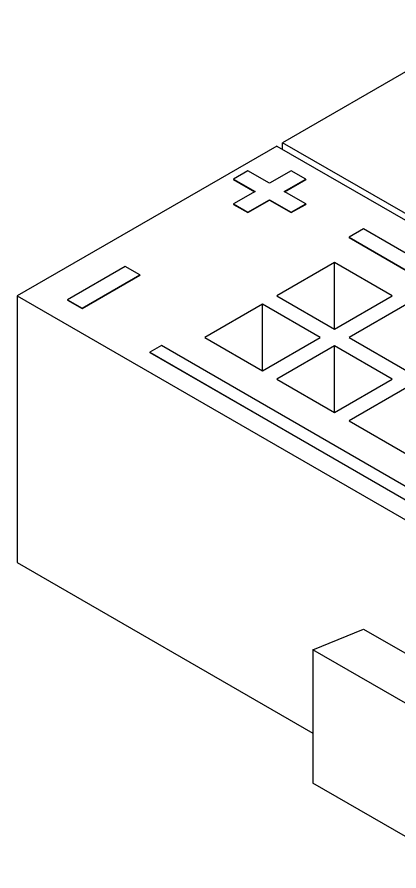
# Model space of a CAD drawing. Header units: millimetres. Extents: x 45 to 155, y 46 to 185.
# Drawn here: x 92.845 to 94.716, y 164.188 to 168.374 of the extents above; entities that cross this region are included whole.
import ezdxf

# ---------------------------------------------------------------- set-up
doc = ezdxf.new("R2010")
doc.units = ezdxf.units.MM

msp = doc.modelspace()

# ---------------------------------------------------------------- linework, layer by layer
at = {"color": 7, "linetype": 'Continuous', "lineweight": 25}
for p, q in [((96.5217, 169.1295), (94.1458, 167.7579)), ((94.1456, 167.7254), (94.1458, 167.7579)), ((105.7848, 161.0389), (94.1458, 167.7579)), ((94.1175, 167.7416), (92.8447, 167.0068)), ((94.1175, 167.7416), (105.7565, 161.0225)), ((93.9761, 167.6207), (93.9054, 167.5799)), ((94.0822, 167.5595), (93.9761, 167.6207)), ((94.1883, 167.6207), (94.0822, 167.5595)), ((94.259, 167.5799), (94.1883, 167.6207)), ((93.9054, 167.5799), (94.0115, 167.5187)), ((93.9054, 167.5799), (93.9054, 167.5783)), ((93.9054, 167.5783), (94.0101, 167.5179)), ((94.1529, 167.5187), (94.259, 167.5799)), ((94.1543, 167.5179), (94.259, 167.5783)), ((94.259, 167.5799), (94.259, 167.5783)), ((94.0115, 167.5187), (93.9054, 167.4575)), ((94.259, 167.4575), (94.1529, 167.5187)), ((93.9761, 167.4166), (94.0822, 167.4779)), ((93.9761, 167.415), (94.0822, 167.4762)), ((94.0822, 167.4779), (94.1883, 167.4166)), ((94.0822, 167.4779), (94.0822, 167.4762)), ((94.0822, 167.4762), (94.1883, 167.415)), ((93.9054, 167.4575), (93.9761, 167.4166)), ((93.9054, 167.4575), (93.9054, 167.4558)), ((93.9054, 167.4558), (93.9761, 167.415)), ((94.1883, 167.4166), (94.259, 167.4575)), ((94.1883, 167.415), (94.259, 167.4558)), ((94.259, 167.4575), (94.259, 167.4558)), ((93.9761, 167.4166), (93.9761, 167.415)), ((94.1883, 167.4166), (94.1883, 167.415)), ((94.5418, 167.335), (94.4711, 167.2942)), ((104.8656, 161.3752), (94.5418, 167.335)), ((94.4711, 167.2942), (104.7949, 161.3344)), ((94.4711, 167.2942), (94.4711, 167.2925)), ((94.4711, 167.2925), (104.7949, 161.3328)), ((94.4004, 167.1701), (94.1175, 167.0068)), ((94.6832, 167.0068), (94.4004, 167.1701)), ((94.4004, 166.8435), (94.4004, 167.1701)), ((93.3751, 167.1513), (93.0922, 166.988)), ((93.4458, 167.1105), (93.3751, 167.1513)), ((93.1629, 166.9472), (93.4458, 167.1105)), ((93.1629, 166.9456), (93.4458, 167.1088)), ((93.4458, 167.1105), (93.4458, 167.1088)), ((92.8447, 167.0068), (104.4837, 160.2878)), ((92.8447, 167.0068), (92.8447, 165.7003)), ((94.1175, 167.0068), (94.4004, 166.8435)), ((94.4004, 166.8435), (94.6832, 167.0068)), ((93.0922, 166.988), (93.0922, 166.9864)), ((93.0922, 166.988), (93.1629, 166.9472)), ((93.0922, 166.9864), (93.1629, 166.9456)), ((94.0468, 166.966), (93.764, 166.8027)), ((94.3297, 166.8027), (94.0468, 166.966)), ((94.0468, 166.6394), (94.0468, 166.966)), ((94.7539, 166.966), (94.4711, 166.8027)), ((93.1629, 166.9472), (93.1629, 166.9456)), ((93.764, 166.8027), (94.0468, 166.6394)), ((94.0468, 166.6394), (94.3297, 166.8027)), ((94.4711, 166.8027), (94.7539, 166.6394)), ((93.5519, 166.7635), (93.4953, 166.7308)), ((103.8756, 160.8037), (93.5519, 166.7635)), ((94.4004, 166.7619), (94.1175, 166.5986)), ((94.6832, 166.5986), (94.4004, 166.7619)), ((94.4004, 166.4353), (94.4004, 166.7619)), ((93.4953, 166.7308), (93.4953, 166.7292)), ((93.4953, 166.7308), (103.819, 160.7711)), ((93.4953, 166.7292), (103.819, 160.7694)), ((94.1175, 166.5986), (94.4004, 166.4353)), ((94.4004, 166.4353), (94.6832, 166.5986)), ((94.7539, 166.5578), (94.4711, 166.3945)), ((94.4711, 166.3945), (94.7539, 166.2312)), ((92.8447, 165.7003), (94.2943, 164.8635)), ((94.2943, 165.2718), (94.5418, 165.3739)), ((94.5418, 165.3739), (95.0368, 165.0881)), ((94.2943, 165.2718), (94.2943, 164.6186)), ((94.86, 164.9453), (94.2943, 165.2718)), ((94.86, 164.292), (94.2943, 164.6186))]:
    msp.add_line(p, q, dxfattribs=at)

doc.saveas('drawing.dxf')
